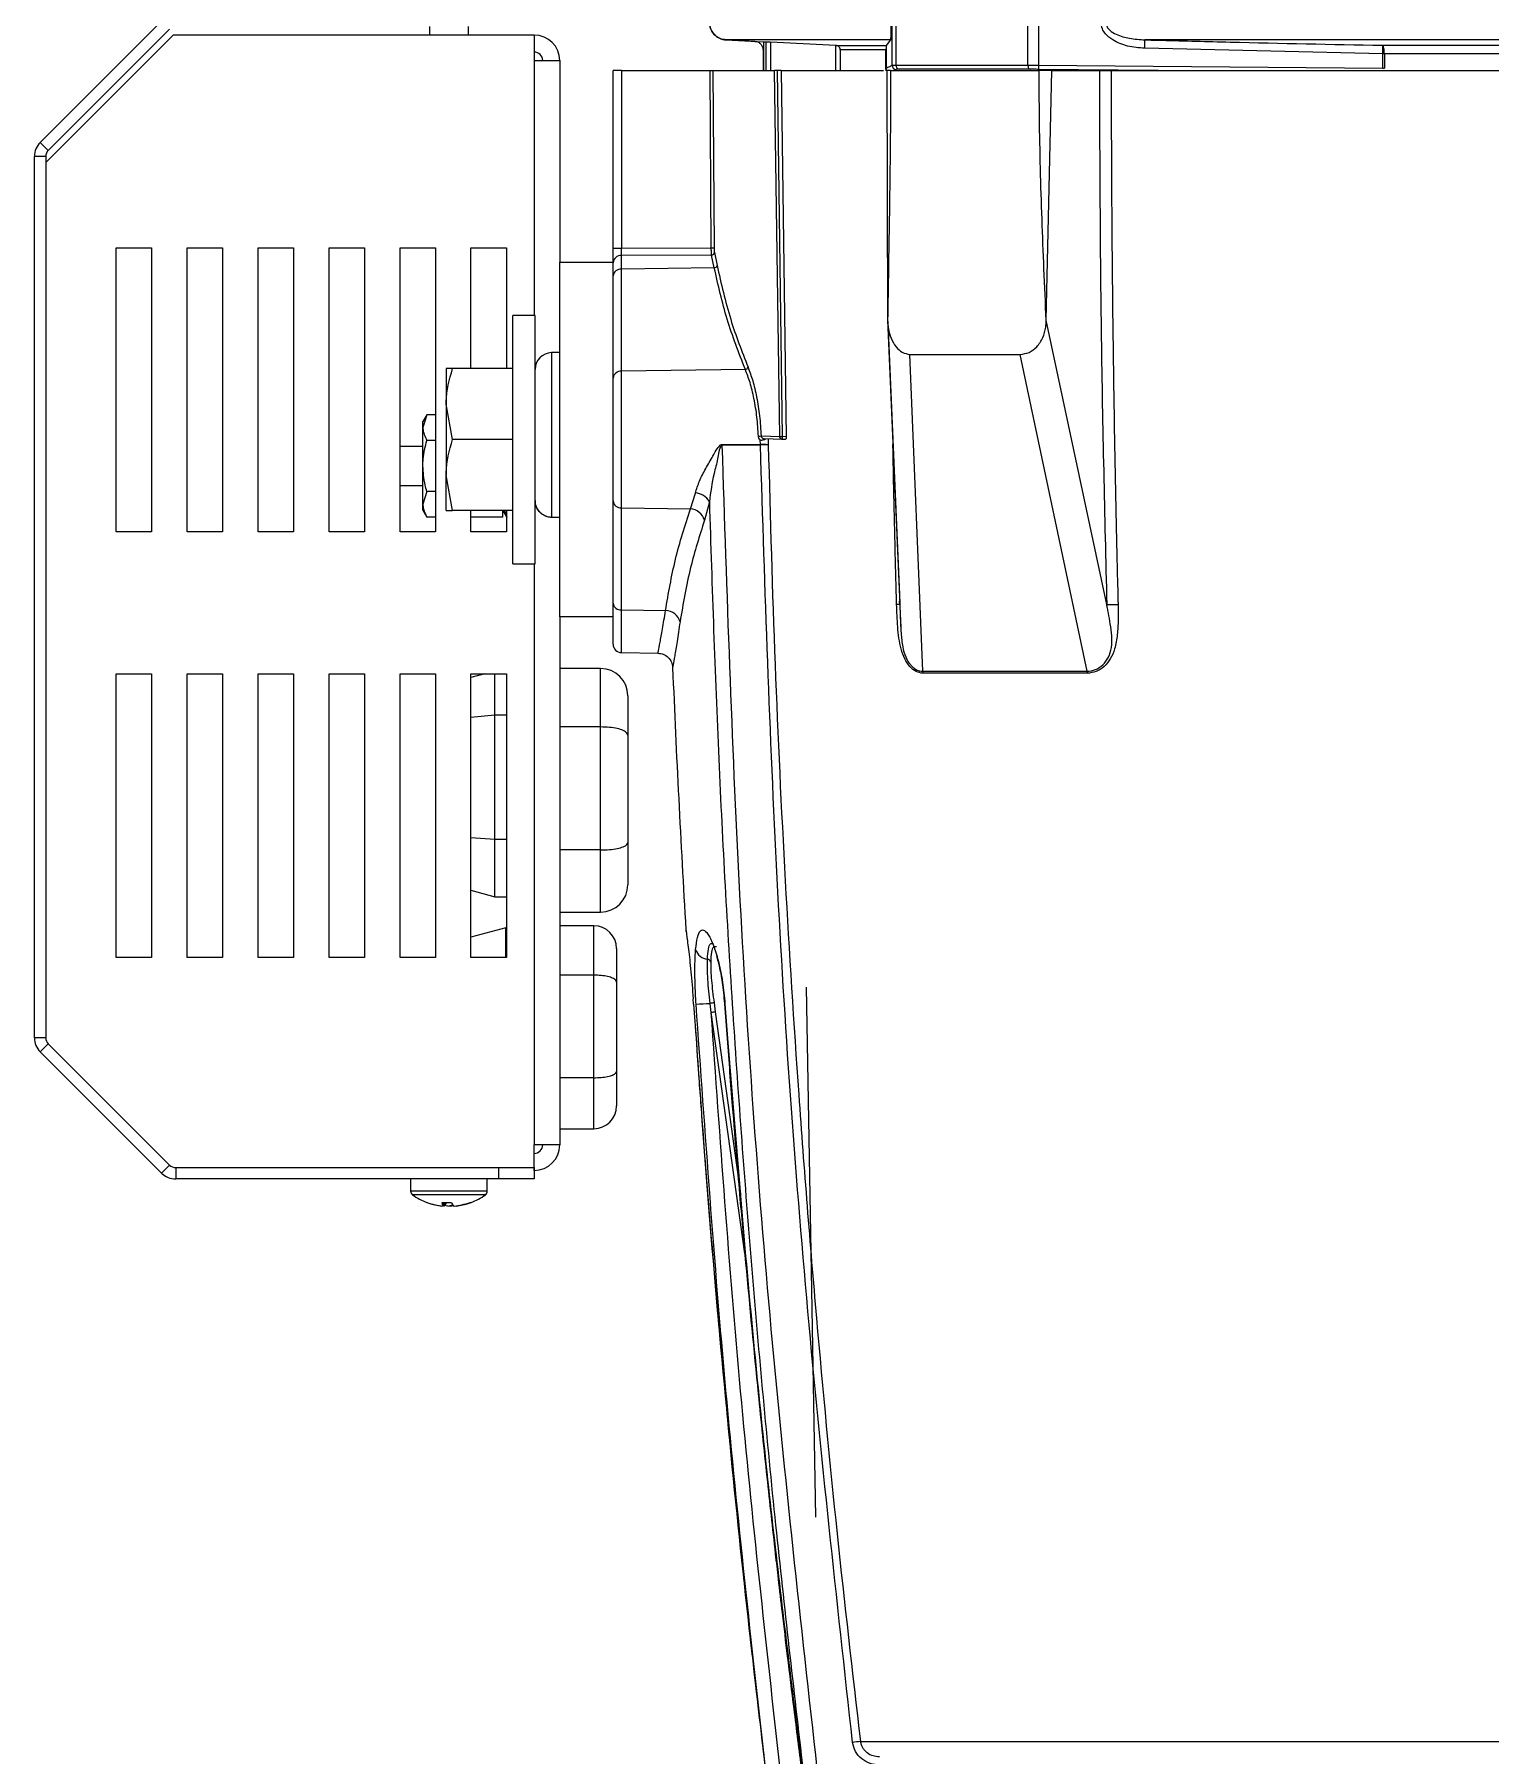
# Model space of a CAD drawing. Extents: x 7 to 135, y 1 to 99.
# Drawn here: x 51.46 to 56.59, y 4.89 to 10.95 of the extents above; entities that cross this region are included whole.
import ezdxf

# ---------------------------------------------------------------- set-up
doc = ezdxf.new("R2010")
doc.units = 0
doc.header["$MEASUREMENT"] = 0
doc.layers.add('OBJECT', color=7, linetype='CONTINUOUS')

msp = doc.modelspace()

# ---------------------------------------------------------------- linework, layer by layer
at = {"layer": 'OBJECT'}
for p, q in [((54.479, 10.8444), (54.479, 12.1744)), ((54.4928, 12.1748), (54.4928, 10.8446)), ((54.9571, 10.8446), (54.9571, 12.1748)), ((54.9943, 12.1744), (54.9943, 10.8444)), ((51.4789, 10.5723), (51.9063, 10.9997)), ((52.8494, 10.9802), (52.8494, 10.9502)), ((52.9874, 10.9502), (52.9874, 10.9802)), ((51.9475, 10.9502), (51.4984, 10.5011)), ((51.9346, 10.9714), (51.5071, 10.544)), ((53.2184, 10.9502), (51.9475, 10.9502)), ((53.2184, 10.9502), (53.2184, 10.8602)), ((53.9961, 10.928), (53.8933, 10.9334)), ((54.4732, 10.9334), (53.8933, 10.9334)), ((53.8933, 10.9334), (54.0264, 10.9264)), ((54.0264, 10.9264), (54.035, 10.9264)), ((54.0264, 10.9264), (54.0264, 10.8252)), ((54.035, 10.8252), (54.035, 10.9264)), ((54.2804, 10.9136), (54.0511, 10.9256)), ((54.0511, 10.9256), (54.0511, 10.8252)), ((54.4732, 10.9334), (54.4585, 10.9136)), ((59.0233, 10.9334), (55.3694, 10.9334)), ((53.2184, 10.8602), (53.3084, 10.8602)), ((53.2184, 10.8602), (53.2184, 9.9627)), ((53.3084, 10.8602), (53.3084, 10.1502)), ((54.0245, 10.8981), (54.0245, 10.8252)), ((54.2804, 10.9136), (54.2812, 10.9136)), ((54.2804, 10.8252), (54.2804, 10.9136)), ((54.2812, 10.9136), (54.4585, 10.9136)), ((54.2965, 10.8986), (54.2965, 10.8252)), ((54.4569, 10.8986), (54.2965, 10.8986)), ((54.4569, 10.8341), (54.4569, 10.8986)), ((54.4578, 10.9034), (54.4578, 10.8341)), ((56.208, 10.8843), (55.3691, 10.9035)), ((56.2055, 10.9143), (58.1872, 10.9143)), ((56.208, 10.8843), (56.208, 10.8844)), ((56.2128, 10.8843), (56.208, 10.8843)), ((56.208, 10.8341), (56.208, 10.8843)), ((58.1799, 10.8843), (56.2128, 10.8843)), ((56.2128, 10.8843), (56.2128, 10.8341)), ((56.2128, 10.8843), (56.2128, 10.8843)), ((53.4964, 10.1994), (53.4964, 10.8252)), ((53.5256, 10.8252), (53.4964, 10.8252)), ((53.5256, 10.8252), (53.5256, 10.1994)), ((53.5256, 10.8252), (53.8383, 10.8252)), ((53.8422, 10.2009), (53.8383, 10.8252)), ((53.848, 10.8252), (53.8519, 10.201)), ((53.848, 10.8252), (54.0653, 10.8252)), ((54.0833, 9.5354), (54.0653, 10.8252)), ((54.0743, 10.8252), (54.0922, 9.5357)), ((54.088, 10.8252), (54.0743, 10.8252)), ((54.088, 10.8252), (54.106, 9.5352)), ((54.088, 10.8252), (54.4487, 10.8252)), ((54.4578, 10.8341), (54.4569, 10.8341)), ((54.4608, 10.8252), (54.4634, 9.9452)), ((54.4738, 10.8252), (54.9969, 10.8252)), ((54.4938, 10.8294), (54.4865, 10.8252)), ((54.4928, 10.8446), (54.9571, 10.8446)), ((54.9665, 10.8296), (54.5041, 10.8296)), ((54.9943, 10.8444), (56.208, 10.8341)), ((55.4167, 10.8252), (54.9944, 10.8294)), ((55.022, 9.9452), (55.0414, 10.8252)), ((55.0414, 10.8252), (55.2091, 10.8252)), ((55.2508, 10.8252), (56.991, 10.8252)), ((56.208, 10.8341), (56.2128, 10.8341)), ((51.5071, 10.544), (51.4789, 10.5723)), ((51.4584, 7.4176), (51.4584, 10.5228)), ((51.4984, 10.5228), (51.4584, 10.5228)), ((51.4984, 10.5228), (51.4984, 7.4176)), ((51.7459, 10.2002), (51.8709, 10.2002)), ((51.7459, 9.2002), (51.7459, 10.2002)), ((51.8709, 10.2002), (51.8709, 9.2002)), ((51.9959, 10.2002), (52.1209, 10.2002)), ((51.9959, 9.2002), (51.9959, 10.2002)), ((52.1209, 10.2002), (52.1209, 9.2002)), ((52.2459, 10.2002), (52.3709, 10.2002)), ((52.2459, 9.2002), (52.2459, 10.2002)), ((52.3709, 10.2002), (52.3709, 9.2002)), ((52.4959, 10.2002), (52.6209, 10.2002)), ((52.4959, 9.2002), (52.4959, 10.2002)), ((52.6209, 10.2002), (52.6209, 9.2002)), ((52.7459, 10.2002), (52.8709, 10.2002)), ((52.7459, 9.2002), (52.7459, 10.2002)), ((52.8709, 10.2002), (52.8709, 9.2002)), ((52.9959, 9.7752), (52.9959, 10.2002)), ((52.9959, 10.2002), (53.1209, 10.2002)), ((53.1209, 10.2002), (53.1209, 9.7752)), ((53.4964, 10.1994), (53.5256, 10.1994)), ((53.5256, 10.1994), (53.8422, 10.2009)), ((53.8422, 10.2009), (53.8519, 10.201)), ((53.3084, 10.1502), (53.4964, 10.1502)), ((53.3084, 8.9002), (53.3084, 10.1502)), ((53.4964, 8.9002), (53.4964, 10.1502)), ((53.8435, 10.1751), (53.5258, 10.1735)), ((53.5258, 10.1256), (53.5258, 10.1735)), ((53.8528, 10.1302), (53.5258, 10.1256)), ((53.8528, 10.1302), (53.8435, 10.1751)), ((53.8532, 10.1839), (53.8626, 10.1383)), ((53.5258, 9.7656), (53.5258, 10.1256)), ((53.2214, 9.9627), (53.1434, 9.9627)), ((53.1434, 9.0877), (53.1434, 9.9627)), ((53.2214, 9.0877), (53.2214, 9.9627)), ((54.4634, 9.9452), (54.5059, 8.944)), ((55.2351, 8.944), (55.022, 9.9452)), ((54.4639, 9.937), (54.5059, 8.95)), ((53.3084, 9.8322), (53.2798, 9.8315)), ((53.2798, 9.8315), (53.2798, 9.252)), ((54.5417, 9.8252), (54.9306, 9.8252)), ((54.5869, 8.7087), (54.5417, 9.8252)), ((55.1662, 8.7087), (54.9306, 9.8252)), ((52.9084, 9.7752), (52.9084, 9.6502)), ((53.1434, 9.7752), (52.9307, 9.7752)), ((53.9622, 9.7717), (53.5258, 9.7656)), ((53.5258, 9.2848), (53.5258, 9.7656)), ((52.9307, 9.5252), (52.9084, 9.6502)), ((52.9084, 9.6502), (52.9084, 9.4002)), ((52.8404, 9.6123), (52.8265, 9.5882)), ((52.8404, 9.6123), (52.8265, 9.5673)), ((52.8265, 9.5673), (52.8265, 9.5882)), ((52.8709, 9.6123), (52.8404, 9.6123)), ((52.8265, 9.4322), (52.8265, 9.5673)), ((52.8709, 9.5223), (52.8404, 9.5223)), ((53.1434, 9.5252), (52.9307, 9.5252)), ((54.0151, 9.508), (54.0148, 9.5237)), ((54.0176, 9.5377), (54.0833, 9.5354)), ((54.0922, 9.5257), (54.029, 9.5279)), ((54.0426, 9.5274), (54.0429, 9.5071)), ((54.106, 9.5352), (54.0922, 9.5357)), ((54.1022, 9.5253), (54.0922, 9.5257)), ((52.8265, 9.5012), (52.7459, 9.5012)), ((53.8797, 9.5081), (54.0151, 9.508)), ((53.8797, 9.5059), (53.8797, 9.5081)), ((54.0151, 9.5058), (53.8797, 9.5059)), ((54.0151, 9.508), (54.0151, 9.5058)), ((54.0429, 9.5071), (54.043, 9.5062)), ((52.8265, 9.2971), (52.8265, 9.4322)), ((52.9307, 9.2752), (52.9084, 9.4002)), ((52.9084, 9.2752), (52.9084, 9.4002)), ((52.7459, 9.3632), (52.8265, 9.3632)), ((52.8404, 9.3421), (52.8265, 9.2971)), ((52.8709, 9.3421), (52.8404, 9.3421)), ((52.8265, 9.2762), (52.8265, 9.2971)), ((53.5258, 9.2848), (53.7686, 9.2814)), ((53.5258, 8.9248), (53.5258, 9.2848)), ((53.7686, 9.2814), (53.7861, 9.3368)), ((53.8354, 9.306), (53.8182, 9.2411)), ((52.8265, 9.2762), (52.8404, 9.2521)), ((52.8709, 9.2521), (52.8404, 9.2521)), ((53.1434, 9.2752), (52.9307, 9.2752)), ((52.9959, 9.2002), (52.9959, 9.2752)), ((53.1077, 9.2521), (52.9959, 9.2521)), ((53.1077, 9.2521), (53.1077, 9.2752)), ((53.1083, 9.2752), (53.1209, 9.2535)), ((53.114, 9.2752), (53.1217, 9.2521)), ((53.1209, 9.2752), (53.1209, 9.2002)), ((53.3084, 9.2501), (53.2798, 9.2509)), ((51.8709, 9.2002), (51.7459, 9.2002)), ((52.1209, 9.2002), (51.9959, 9.2002)), ((52.3709, 9.2002), (52.2459, 9.2002)), ((52.6209, 9.2002), (52.4959, 9.2002)), ((52.8709, 9.2002), (52.7459, 9.2002)), ((53.1209, 9.2002), (52.9959, 9.2002)), ((53.1434, 9.0877), (53.2214, 9.0877)), ((53.2184, 9.0877), (53.2184, 7.0402)), ((53.5258, 8.9248), (53.6811, 8.9226)), ((53.5258, 8.7747), (53.5258, 8.9248)), ((54.5059, 8.9439), (54.5056, 8.9562)), ((54.5059, 8.944), (54.5059, 8.9439)), ((54.5065, 8.9363), (54.5096, 8.8633)), ((53.3084, 8.9002), (53.3084, 7.0402)), ((53.4964, 8.9002), (53.3084, 8.9002)), ((53.3086, 8.9002), (53.3086, 8.8423)), ((53.3084, 8.8423), (53.3086, 8.8423)), ((53.5258, 8.7747), (53.6545, 8.7724)), ((51.7459, 8.7002), (51.8709, 8.7002)), ((51.7459, 7.7002), (51.7459, 8.7002)), ((51.8709, 8.7002), (51.8709, 7.7002)), ((51.9959, 8.7002), (52.1209, 8.7002)), ((51.9959, 7.7002), (51.9959, 8.7002)), ((52.1209, 8.7002), (52.1209, 7.7002)), ((52.2459, 8.7002), (52.3709, 8.7002)), ((52.2459, 7.7002), (52.2459, 8.7002)), ((52.3709, 8.7002), (52.3709, 7.7002)), ((52.4959, 8.7002), (52.6209, 8.7002)), ((52.4959, 7.7002), (52.4959, 8.7002)), ((52.6209, 8.7002), (52.6209, 7.7002)), ((52.7459, 8.7002), (52.8709, 8.7002)), ((52.7459, 7.7002), (52.7459, 8.7002)), ((52.8709, 8.7002), (52.8709, 7.7002)), ((53.0441, 8.7002), (52.9959, 8.6873)), ((52.9959, 8.7002), (53.1209, 8.7002)), ((52.9959, 7.7002), (52.9959, 8.7002)), ((53.0804, 8.5554), (53.0804, 8.7002)), ((53.1209, 8.7002), (53.1209, 7.7002)), ((53.4524, 8.7187), (53.3084, 8.7187)), ((53.4524, 8.5127), (53.4524, 8.7187)), ((54.5869, 8.7087), (54.5875, 8.7017)), ((53.5484, 8.6227), (53.5484, 8.4833)), ((52.9959, 8.547), (53.0804, 8.5554)), ((53.0804, 8.1172), (53.0804, 8.5554)), ((53.0804, 8.5554), (53.1209, 8.5554)), ((53.4524, 8.5127), (53.3084, 8.5127)), ((53.4524, 8.0792), (53.4524, 8.5127)), ((53.5484, 8.4833), (53.5484, 8.1054)), ((52.9959, 8.1227), (53.0804, 8.1172)), ((53.0804, 7.9147), (53.0804, 8.1172)), ((53.0804, 8.1172), (53.1209, 8.1172)), ((53.4524, 8.0792), (53.3084, 8.0792)), ((53.4524, 7.8607), (53.4524, 8.0792)), ((53.5484, 8.1054), (53.5484, 7.9567)), ((52.9959, 7.9373), (53.0804, 7.9147)), ((53.0804, 7.9147), (53.1209, 7.9147)), ((53.3084, 7.8607), (53.4524, 7.8607)), ((53.1184, 7.805), (52.9959, 7.7721)), ((53.1209, 7.805), (53.1184, 7.805)), ((53.1184, 7.7002), (53.1184, 7.805)), ((53.4284, 7.8123), (53.3084, 7.8123)), ((53.4284, 7.638), (53.4284, 7.8123)), ((53.5084, 7.7323), (53.5084, 7.6141)), ((51.8709, 7.7002), (51.7459, 7.7002)), ((52.1209, 7.7002), (51.9959, 7.7002)), ((52.3709, 7.7002), (52.2459, 7.7002)), ((52.6209, 7.7002), (52.4959, 7.7002)), ((52.8709, 7.7002), (52.7459, 7.7002)), ((53.1209, 7.7002), (52.9959, 7.7002)), ((53.4284, 7.638), (53.3084, 7.638)), ((53.4284, 7.2767), (53.4284, 7.638)), ((53.5084, 7.6141), (53.5084, 7.2992)), ((54.21, 5.7284), (54.1774, 7.5955)), ((53.7799, 7.5365), (53.7786, 7.5551)), ((53.842, 7.5068), (53.838, 7.5388)), ((53.852, 7.5406), (53.8564, 7.5086)), ((53.8886, 7.5372), (53.8978, 7.4145)), ((53.8904, 7.5377), (53.8997, 7.4149)), ((53.9603, 6.6572), (53.842, 7.5068)), ((53.8564, 7.5086), (53.9456, 6.8683)), ((51.4984, 7.4176), (51.4584, 7.4176)), ((51.5071, 7.3964), (51.4789, 7.3681)), ((51.9063, 6.9407), (51.4789, 7.3681)), ((51.5071, 7.3964), (51.9346, 6.969)), ((53.4284, 7.2767), (53.3084, 7.2767)), ((53.4284, 7.0973), (53.4284, 7.2767)), ((53.5084, 7.2992), (53.5084, 7.1773)), ((53.3084, 7.0973), (53.4284, 7.0973)), ((53.2184, 6.9502), (53.2184, 7.0402)), ((53.3084, 7.0402), (53.2184, 7.0402)), ((51.9346, 6.969), (51.9063, 6.9407)), ((51.9558, 6.9602), (51.9558, 6.9202)), ((51.9558, 6.9602), (53.0934, 6.9602)), ((53.0934, 6.9202), (51.9558, 6.9202)), ((52.7834, 6.9202), (52.7834, 6.8768)), ((53.0534, 6.8768), (53.0534, 6.9202)), ((53.0934, 6.9202), (53.0934, 6.9602)), ((53.0934, 6.9602), (53.2184, 6.9602)), ((53.2184, 6.9202), (53.0934, 6.9202)), ((53.2184, 6.9602), (53.2184, 6.9202)), ((53.0534, 6.8768), (52.7834, 6.8768)), ((53.0471, 6.8646), (52.7896, 6.8646)), ((52.8927, 6.8247), (52.8928, 6.8253)), ((52.8995, 6.8372), (52.8982, 6.8247)), ((52.902, 6.8247), (52.903, 6.8371)), ((52.9184, 6.8254), (52.9222, 6.8247)), ((52.9221, 6.8261), (52.9222, 6.8247)), ((52.9385, 6.8251), (52.9385, 6.8247)), ((52.944, 6.8247), (52.944, 6.8253)), ((54.3673, 4.9382), (56.997, 4.9382))]:
    msp.add_line(p, q, dxfattribs=at)
at = {"layer": 'OBJECT', "flags": 128}
for points in [[(54.9571, 10.8446), (54.9572, 10.8417), (54.9578, 10.8389), (54.9586, 10.8363), (54.9598, 10.8341), (54.9612, 10.8322), (54.9628, 10.8308), (54.9646, 10.8299), (54.9665, 10.8296)], [(53.2798, 9.252), (53.2998, 9.2514), (53.3084, 9.2512)], [(53.7789, 7.5543), (53.7788, 7.5544), (53.7786, 7.5551)], [(53.7799, 7.5365), (53.78, 7.5363), (53.7801, 7.5363)], [(53.8904, 7.5377), (53.8888, 7.5373), (53.8887, 7.5371)], [(53.8997, 7.4149), (53.898, 7.4146), (53.8979, 7.4145)], [(52.9146, 6.8247), (52.9086, 6.8255), (52.9035, 6.8263)], [(52.9222, 6.8247), (52.9281, 6.8255), (52.9332, 6.8263)], [(52.944, 6.8247), (52.9484, 6.8255), (52.952, 6.8263)]]:
    msp.add_lwpolyline(points, dxfattribs=at)
at = {"layer": 'OBJECT'}
for centre, radius, start, end in [((53.2184, 10.8602), 0.09, 0, 90), ((54.895, 10.9239), 0.4745, 357.53153, 1.14962), ((53.2184, 10.8602), 0.03, 0, 90), ((56.172, 6.4489), 4.4357, 89.47252, 89.53462), ((54.494, 10.8444), 0.015, 180.00855, 269.21205), ((54.5064, 10.8431), 0.0137, 173.75655, 260.48858), ((55.2162, 10.8383), 0.222, 178.43205, 182.30445), ((51.5284, 10.5228), 0.07, 135, 180), ((51.5284, 10.5228), 0.03, 135, 180), ((53.5244, 10.1454), 0.0281, 87.02529, 175.60447), ((53.8433, 10.1852), 0.01, 271.1313, 352.45958), ((53.8527, 10.1403), 0.0101, 270.98604, 348.80605), ((53.5235, 10.0983), 0.0274, 85.20879, 173.08784), ((53.2814, 9.7715), 0.06, 91.5, 180), ((53.5235, 9.7383), 0.0274, 85.20942, 173.08858), ((53.9608, 9.7828), 0.0112, 277.03789, 345.07086), ((54.0051, 9.6516), 0.1145, 271.59887, 276.26256), ((54.1639, 9.5307), 0.0719, 176.01293, 183.98707), ((54.0212, 9.2634), 0.2447, 84.90765, 91.43679), ((54.0412, 8.5384), 0.9678, 89.89713, 91.54619), ((53.5235, 9.3121), 0.0274, 186.91253, 274.79083), ((53.763, 9.2239), 0.0578, 17.27096, 84.4669), ((53.7822, 9.2759), 0.0611, 29.55586, 86.40771), ((53.2953, 9.2514), 0.0155, 178.0071, 181.9929), ((53.5235, 8.9521), 0.0274, 186.91179, 274.79089), ((53.6812, 8.8701), 0.0525, 13.80816, 90.06539), ((53.5264, 8.8047), 0.03, 180, 269), ((53.4524, 8.6227), 0.096, 0, 90), ((104.3224, 10.8252), 50.66, 182.37923, 183.42528), ((53.4524, 7.9567), 0.096, 270, 0), ((53.4284, 7.7323), 0.08, 0, 90), ((53.8336, 7.7423), 0.0486, 196.76485, 264.04427), ((53.8275, 7.6803), 0.0137, 21.51461, 85.64705), ((53.7678, 8.4846), 0.9484, 271.26553, 274.24779), ((53.8927, 7.1672), 0.3756, 96.22601, 98.36978), ((53.8893, 7.189), 0.3212, 95.86137, 98.46368), ((51.5284, 7.4176), 0.07, 180, 225), ((51.5284, 7.4176), 0.03, 180, 225), ((53.4284, 7.1773), 0.08, 270, 0), ((53.2184, 7.0402), 0.03, 270, 0), ((53.2184, 7.0402), 0.09, 270, 0), ((51.9558, 6.9902), 0.07, 225, 270), ((51.9558, 6.9902), 0.03, 225, 270), ((52.7984, 6.8768), 0.015, 180, 234.3318), ((52.9184, 7.044), 0.2208, 234.3318, 249.58293), ((52.9184, 7.044), 0.2208, 290.41707, 305.6682), ((53.0384, 6.8768), 0.015, 305.6682, 0), ((52.9163, 7.0421), 0.2181, 249.71919, 265.2344), ((52.842, 6.8386), 0.00169, 222.30632, 277.53729), ((52.9184, 7.044), 0.2208, 249.58293, 262.00778), ((52.9073, 6.9652), 0.1412, 254.91013, 264.06144), ((52.9105, 7.104), 0.267, 266.34248, 273.65752), ((52.9186, 6.8395), 0.0252, 184.54235, 215.93347), ((52.879, 6.846), 0.0313, 317.21959, 344.25142), ((52.9023, 6.9121), 0.0882, 277.98042, 289.3188), ((52.9262, 7.1043), 0.2674, 268.31775, 270.33783), ((52.9577, 6.846), 0.0313, 195.74858, 222.78041), ((52.9163, 7.0448), 0.2209, 274.77682, 290.16371), ((52.9204, 7.0421), 0.2181, 274.76564, 290.28077), ((52.9184, 7.044), 0.2208, 277.99222, 290.41707), ((52.9945, 6.8413), 0.00431, 241.66691, 281.5842), ((54.4786, 3.8111), 1.1326, 95.63763, 97.03792)]:
    msp.add_arc(centre, radius, start, end, dxfattribs=at)
for points, knots in [([(53.8364, 10.9933), (53.8371, 10.9866), (53.8384, 10.9731), (53.8488, 10.9551), (53.864, 10.9415), (53.8799, 10.9348), (53.8899, 10.9338), (53.8933, 10.9334)], [0, 0, 0, 0, 0.22209, 0.444178, 0.666267, 0.888363, 1, 1, 1, 1]), ([(53.8933, 10.9334), (53.8866, 10.9344), (53.8732, 10.9365), (53.8558, 10.9477), (53.843, 10.9636), (53.8371, 10.9799), (53.8366, 10.99), (53.8364, 10.9933)], [0, 0, 0, 0, 0.2221, 0.444197, 0.666296, 0.88839, 1, 1, 1, 1]), ([(54.475, 10.9933), (54.475, 10.9886), (54.4749, 10.9791), (54.4748, 10.9646), (54.4744, 10.949), (54.4739, 10.9367), (54.4734, 10.9345), (54.4732, 10.9334)], [0, 0, 0, 0, 0.111555, 0.222227, 0.397266, 0.691243, 1, 1, 1, 1]), ([(55.3691, 10.9035), (55.3487, 10.9052), (55.3095, 10.9085), (55.2616, 10.9271), (55.2325, 10.9504), (55.218, 10.972), (55.2162, 10.9862), (55.2153, 10.9933)], [0, 0, 0, 0, 0.316697, 0.607999, 0.780591, 0.88986, 1, 1, 1, 1]), ([(55.2323, 10.9933), (55.2327, 10.9901), (55.2332, 10.9852), (55.2376, 10.9761), (55.2481, 10.9641), (55.2747, 10.9487), (55.3168, 10.9367), (55.3512, 10.9345), (55.3694, 10.9334)], [0, 0, 0, 0, 0.059692, 0.089619, 0.185894, 0.353027, 0.657062, 1, 1, 1, 1]), ([(53.9961, 10.928), (53.9994, 10.9275), (54.0061, 10.9265), (54.0148, 10.9209), (54.0212, 10.9129), (54.0241, 10.9048), (54.0244, 10.8998), (54.0245, 10.8981)], [0, 0, 0, 0, 0.222098, 0.444199, 0.666295, 0.88839, 1, 1, 1, 1]), ([(54.035, 10.9264), (54.0353, 10.9264), (54.0358, 10.9264), (54.0388, 10.9263), (54.0428, 10.9261), (54.0472, 10.9259), (54.05, 10.9257), (54.0511, 10.9256)], [0, 0, 0, 0, 0.213682, 0.427362, 0.64117, 0.855255, 1, 1, 1, 1]), ([(55.3694, 10.9334), (55.3894, 10.9329), (55.4893, 10.9301), (55.768, 10.9227), (56.0268, 10.9177), (56.2055, 10.9143)], [0, 0, 0, 0, 0.07173, 0.358651, 1, 1, 1, 1]), ([(54.2965, 10.8986), (54.2965, 10.8986), (54.2964, 10.8998), (54.2958, 10.903), (54.2934, 10.9075), (54.2894, 10.911), (54.2853, 10.913), (54.2825, 10.9134), (54.2812, 10.9136)], [0, 0, 0, 0, 0.005535, 0.187245, 0.486988, 0.703515, 0.85133, 1, 1, 1, 1]), ([(54.4578, 10.9034), (54.4576, 10.9018), (54.4575, 10.9002), (54.4569, 10.8986), (54.4569, 10.8986)], [0, 0, 0, 0, 0.977628, 1, 1, 1, 1]), ([(54.4585, 10.9136), (54.4583, 10.9128), (54.4581, 10.9119), (54.4579, 10.9066), (54.4578, 10.904), (54.4578, 10.9034)], [0, 0, 0, 0, 0.709792, 0.932125, 1, 1, 1, 1]), ([(56.2128, 10.8843), (56.2127, 10.8877), (56.2126, 10.8944), (56.2113, 10.9033), (56.2094, 10.9101), (56.2074, 10.9134), (56.206, 10.9142), (56.2056, 10.9143), (56.2055, 10.9143)], [0, 0, 0, 0, 0.219616, 0.438658, 0.658455, 0.880491, 0.989998, 1, 1, 1, 1]), ([(56.208, 10.8844), (56.208, 10.8877), (56.208, 10.8944), (56.2076, 10.9033), (56.207, 10.9101), (56.2062, 10.9134), (56.2057, 10.9142), (56.2055, 10.9143), (56.2055, 10.9143)], [0, 0, 0, 0, 0.2196054, 0.4386525, 0.658454, 0.8804886, 0.9899962, 1, 1, 1, 1]), ([(53.8383, 10.8252), (53.8395, 10.8252), (53.8411, 10.8252), (53.8432, 10.8252), (53.8445, 10.8252), (53.8457, 10.8252), (53.8467, 10.8252), (53.8476, 10.8252), (53.8479, 10.8252), (53.848, 10.8252)], [0, 0, 0, 0, 0.235211, 0.351548, 0.467885, 0.584224, 0.700561, 0.816899, 1, 1, 1, 1]), ([(54.0743, 10.8252), (54.0737, 10.8252), (54.0726, 10.8252), (54.071, 10.8252), (54.0695, 10.8252), (54.0681, 10.8252), (54.067, 10.8252), (54.066, 10.8252), (54.0656, 10.8252), (54.0653, 10.8252)], [0, 0, 0, 0, 0.1438425, 0.2876856, 0.4315292, 0.5753695, 0.719211, 0.8577478, 1, 1, 1, 1]), ([(54.4586, 10.8245), (54.4583, 10.8255), (54.4575, 10.8277), (54.457, 10.8312), (54.4569, 10.8335), (54.4569, 10.8341)], [0, 0, 0, 0, 0.38674, 0.820402, 1, 1, 1, 1]), ([(54.4578, 10.8341), (54.4623, 10.8359), (54.4694, 10.8386), (54.4764, 10.8429), (54.479, 10.8444)], [0, 0, 0, 0, 0.6392688, 1, 1, 1, 1]), ([(54.4615, 10.825), (54.4611, 10.8253), (54.4601, 10.8263), (54.459, 10.8282), (54.4583, 10.8305), (54.458, 10.8319), (54.4578, 10.833), (54.4578, 10.8338), (54.4578, 10.8341)], [0, 0, 0, 0, 0.271527, 0.672411, 0.827295, 0.892803, 0.955454, 1, 1, 1, 1]), ([(54.4738, 10.8252), (54.4701, 10.8252), (54.4626, 10.8252), (54.46, 10.8252), (54.4606, 10.8252), (54.4608, 10.8252)], [0, 0, 0, 0, 0.425021, 0.8500447, 1, 1, 1, 1]), ([(54.4738, 10.8252), (54.4736, 10.7703), (54.4734, 10.6554), (54.4716, 10.4808), (54.4691, 10.3028), (54.4662, 10.1243), (54.4644, 10.0056), (54.4634, 9.9452)], [0, 0, 0, 0, 0.187145, 0.391348, 0.595125, 0.793954, 1, 1, 1, 1]), ([(54.479, 10.8444), (54.4797, 10.8445), (54.4811, 10.8445), (54.4889, 10.8446), (54.4928, 10.8446)], [0, 0, 0, 0, 0.500417, 1, 1, 1, 1]), ([(54.5041, 10.8296), (54.5012, 10.8296), (54.4954, 10.8296), (54.4943, 10.8295), (54.4938, 10.8294)], [0, 0, 0, 0, 0.499584, 1, 1, 1, 1]), ([(54.9571, 10.8446), (54.9627, 10.8446), (54.9739, 10.8445), (54.9875, 10.8445), (54.9943, 10.8444)], [0, 0, 0, 0, 0.500175, 1, 1, 1, 1]), ([(54.9944, 10.8294), (54.9893, 10.8295), (54.9791, 10.8296), (54.9707, 10.8296), (54.9665, 10.8296)], [0, 0, 0, 0, 0.499825, 1, 1, 1, 1]), ([(55.022, 9.9452), (55.0192, 10.0056), (55.0138, 10.1243), (55.0068, 10.3028), (55.0013, 10.4808), (54.9977, 10.6554), (54.9972, 10.7703), (54.9969, 10.8252)], [0, 0, 0, 0, 0.206023, 0.404821, 0.608638, 0.812835, 1, 1, 1, 1]), ([(55.0414, 10.8252), (55.0347, 10.8252), (55.0211, 10.8252), (55.0061, 10.8252), (54.9988, 10.8252), (54.9969, 10.8252)], [0, 0, 0, 0, 0.425022, 0.850044, 1, 1, 1, 1]), ([(55.2091, 10.8252), (55.2102, 10.5116), (55.2124, 9.8843), (55.2276, 9.2574), (55.2352, 8.944)], [0, 0, 0, 0, 0.499998, 1, 1, 1, 1]), ([(55.2091, 10.8252), (55.213, 10.8252), (55.2236, 10.8252), (55.2382, 10.8252), (55.2474, 10.8252), (55.2508, 10.8252)], [0, 0, 0, 0, 0.263884, 0.723096, 1, 1, 1, 1]), ([(55.2508, 10.8252), (55.2509, 10.7207), (55.2512, 10.5117), (55.2533, 10.1982), (55.2567, 9.8719), (55.2617, 9.5457), (55.2677, 9.2323), (55.2726, 9.0363), (55.2749, 8.9446)], [0, 0, 0, 0, 0.1666766, 0.3333436, 0.500001, 0.6870967, 0.853763, 1, 1, 1, 1]), ([(53.4964, 10.1476), (53.4964, 10.1505), (53.4964, 10.1564), (53.4964, 10.1692), (53.4964, 10.1837), (53.4964, 10.1942), (53.4964, 10.1994)], [0, 0, 0, 0, 0.2499999, 0.4998134, 0.7501673, 1, 1, 1, 1]), ([(53.5258, 10.1735), (53.5258, 10.175), (53.5257, 10.1779), (53.5256, 10.1843), (53.5255, 10.1916), (53.5256, 10.1968), (53.5256, 10.1994)], [0, 0, 0, 0, 0.249455, 0.499858, 0.749767, 1, 1, 1, 1]), ([(53.8435, 10.1751), (53.8433, 10.1766), (53.843, 10.1796), (53.8426, 10.1859), (53.8423, 10.1931), (53.8423, 10.1983), (53.8422, 10.2009)], [0, 0, 0, 0, 0.2494, 0.49917, 0.74932, 1, 1, 1, 1]), ([(53.8519, 10.201), (53.8519, 10.1993), (53.852, 10.1959), (53.8523, 10.1911), (53.8527, 10.1868), (53.8531, 10.1848), (53.8532, 10.1839)], [0, 0, 0, 0, 0.248923, 0.499834, 0.751189, 1, 1, 1, 1]), ([(53.9622, 9.7717), (53.9394, 9.8307), (53.8936, 9.949), (53.8664, 10.0697), (53.8528, 10.1302)], [0, 0, 0, 0, 0.4984776, 1, 1, 1, 1]), ([(53.8626, 10.1383), (53.8769, 10.0749), (53.9041, 9.9543), (53.9499, 9.836), (53.9716, 9.7799)], [0, 0, 0, 0, 0.52572, 1, 1, 1, 1]), ([(54.4634, 9.9452), (54.4635, 9.9414), (54.4638, 9.9315), (54.4666, 9.9096), (54.4748, 9.8797), (54.4918, 9.8506), (54.515, 9.8298), (54.5325, 9.8268), (54.5417, 9.8252)], [0, 0, 0, 0, 0.061295, 0.157978, 0.353026, 0.568966, 0.775601, 1, 1, 1, 1]), ([(54.9306, 9.8252), (54.941, 9.8267), (54.9618, 9.8297), (54.99, 9.8509), (55.0109, 9.8821), (55.0209, 9.9158), (55.0217, 9.937), (55.022, 9.9452)], [0, 0, 0, 0, 0.217936, 0.435233, 0.661572, 0.868602, 1, 1, 1, 1]), ([(52.9084, 9.6502), (52.9084, 9.6532), (52.9087, 9.6954), (52.9201, 9.7367), (52.9307, 9.7752)], [0, 0, 0, 0, 0.070214, 1, 1, 1, 1]), ([(52.9307, 9.7752), (52.9216, 9.7752), (52.9097, 9.7752), (52.9086, 9.7752), (52.9084, 9.7752)], [0, 0, 0, 0, 0.7681506, 1, 1, 1, 1]), ([(54.0083, 9.5371), (54.0069, 9.5595), (54.0039, 9.6057), (53.9933, 9.6701), (53.9791, 9.7279), (53.9678, 9.7571), (53.9622, 9.7717)], [0, 0, 0, 0, 0.2427371, 0.499356, 0.749988, 1, 1, 1, 1]), ([(53.9716, 9.7799), (53.9772, 9.7649), (53.9885, 9.7347), (54.0025, 9.6756), (54.0132, 9.6093), (54.0161, 9.5616), (54.0176, 9.5377)], [0, 0, 0, 0, 0.2494743, 0.4996856, 0.7494151, 1, 1, 1, 1]), ([(53.4964, 9.3088), (53.4964, 9.3223), (53.4964, 9.3496), (53.4964, 9.4032), (53.4964, 9.4628), (53.4964, 9.5252), (53.4964, 9.5877), (53.4964, 9.6472), (53.4964, 9.7009), (53.4964, 9.7282), (53.4964, 9.7416)], [0, 0, 0, 0, 0.123305, 0.25, 0.376695, 0.5, 0.623306, 0.75, 0.876695, 1, 1, 1, 1]), ([(52.8265, 9.5673), (52.8265, 9.5662), (52.8267, 9.551), (52.8338, 9.5361), (52.8404, 9.5223)], [0, 0, 0, 0, 0.070189, 1, 1, 1, 1]), ([(52.8265, 9.4322), (52.8267, 9.4404), (52.8275, 9.4709), (52.8349, 9.5006), (52.8404, 9.5223)], [0, 0, 0, 0, 0.268634, 1, 1, 1, 1]), ([(52.9084, 9.4002), (52.9084, 9.4032), (52.9087, 9.4454), (52.9201, 9.4867), (52.9307, 9.5252)], [0, 0, 0, 0, 0.070211, 1, 1, 1, 1]), ([(54.0148, 9.5237), (54.0131, 9.5256), (54.0105, 9.5284), (54.0087, 9.5333), (54.0084, 9.5358), (54.0083, 9.5371)], [0, 0, 0, 0, 0.499458, 0.7516, 1, 1, 1, 1]), ([(54.0148, 9.5237), (54.0165, 9.5236), (54.02, 9.5233), (54.0266, 9.5245), (54.0305, 9.5265), (54.0331, 9.5278)], [0, 0, 0, 0, 0.252437, 0.503211, 1, 1, 1, 1]), ([(54.0176, 9.5377), (54.0177, 9.5371), (54.0178, 9.5358), (54.0189, 9.5333), (54.0211, 9.5306), (54.0248, 9.5284), (54.0276, 9.5281), (54.029, 9.5279)], [0, 0, 0, 0, 0.117779, 0.236284, 0.47997, 0.736407, 1, 1, 1, 1]), ([(54.0833, 9.5354), (54.0837, 9.5355), (54.0846, 9.5355), (54.0867, 9.5356), (54.0893, 9.5356), (54.0913, 9.5357), (54.0922, 9.5357)], [0, 0, 0, 0, 0.249963, 0.49996, 0.749973, 1, 1, 1, 1]), ([(54.0922, 9.5257), (54.0921, 9.5257), (54.092, 9.5257), (54.0914, 9.5258), (54.0904, 9.5259), (54.0883, 9.5266), (54.086, 9.5283), (54.0844, 9.5307), (54.0835, 9.5331), (54.0834, 9.5346), (54.0833, 9.5354)], [0, 0, 0, 0, 0.01373, 0.0379, 0.117473, 0.241313, 0.49976, 0.695361, 0.834131, 1, 1, 1, 1]), ([(54.106, 9.5352), (54.106, 9.5342), (54.106, 9.5321), (54.1055, 9.5293), (54.1046, 9.5271), (54.1035, 9.5256), (54.1026, 9.5254), (54.1022, 9.5253)], [0, 0, 0, 0, 0.190426, 0.380717, 0.574945, 0.783289, 1, 1, 1, 1]), ([(53.7861, 9.3368), (53.7905, 9.3507), (53.7994, 9.3786), (53.8219, 9.423), (53.8475, 9.4645), (53.863, 9.4959), (53.8762, 9.5071), (53.8783, 9.508), (53.8792, 9.5081), (53.8797, 9.5081)], [0, 0, 0, 0, 0.249936, 0.500626, 0.749428, 0.968478, 0.986306, 0.993525, 1, 1, 1, 1]), ([(53.8797, 9.5059), (53.8796, 9.5059), (53.8794, 9.5059), (53.8791, 9.5058), (53.8786, 9.5054), (53.8684, 9.4914), (53.8656, 9.4548), (53.8465, 9.3893), (53.8398, 9.3392), (53.8354, 9.306)], [0, 0, 0, 0, 0.001143, 0.002301, 0.004792, 0.010682, 0.246791, 0.502026, 1, 1, 1, 1]), ([(53.8797, 9.5059), (53.8967, 8.9864), (53.9307, 7.947), (54.0422, 6.391), (54.157, 5.3578), (54.2143, 4.8414)], [0, 0, 0, 0, 0.3333359, 0.6668858, 1, 1, 1, 1]), ([(54.3398, 4.9352), (54.2841, 5.441), (54.1727, 6.4535), (54.0646, 7.9781), (54.0316, 8.9967), (54.0151, 9.5058)], [0, 0, 0, 0, 0.33303, 0.66664, 1, 1, 1, 1]), ([(54.043, 9.5062), (54.05, 9.2484), (54.0641, 8.7363), (54.1007, 7.9734), (54.1488, 7.2057), (54.2098, 6.439), (54.282, 5.679), (54.3392, 5.1822), (54.3673, 4.9382)], [0, 0, 0, 0, 0.168843, 0.335534, 0.500076, 0.67255, 0.839189, 1, 1, 1, 1]), ([(54.495, 8.9446), (54.4929, 9.0224), (54.4886, 9.1873), (54.4843, 9.3749), (54.4824, 9.4847), (54.482, 9.5073)], [0, 0, 0, 0, 0.4146475, 0.8794159, 1, 1, 1, 1]), ([(52.8404, 9.3421), (52.8383, 9.3497), (52.8301, 9.3791), (52.828, 9.4096), (52.8265, 9.4322)], [0, 0, 0, 0, 0.257549, 1, 1, 1, 1]), ([(52.8265, 9.2971), (52.8265, 9.296), (52.8267, 9.2808), (52.8338, 9.2659), (52.8404, 9.2521)], [0, 0, 0, 0, 0.07018, 1, 1, 1, 1]), ([(53.2214, 9.3109), (53.2214, 9.3107), (53.2214, 9.3039), (53.2239, 9.2901), (53.2317, 9.2769), (53.2417, 9.266), (53.2537, 9.2574), (53.2688, 9.2526), (53.2776, 9.2521), (53.2798, 9.252)], [0, 0, 0, 0, 0.004702, 0.230934, 0.45756, 0.502005, 0.716107, 0.930798, 1, 1, 1, 1]), ([(53.2798, 9.2509), (53.2776, 9.251), (53.2688, 9.2515), (53.2537, 9.2564), (53.2417, 9.2652), (53.2317, 9.2763), (53.2253, 9.2873), (53.2222, 9.2998), (53.2215, 9.3066), (53.2214, 9.3095), (53.2214, 9.3107), (53.2214, 9.3109)], [0, 0, 0, 0, 0.069167, 0.283726, 0.497638, 0.542036, 0.768419, 0.905662, 0.96013, 0.995299, 1, 1, 1, 1]), ([(53.6811, 8.9226), (53.6914, 8.983), (53.7118, 9.1035), (53.7497, 9.2222), (53.7686, 9.2814)], [0, 0, 0, 0, 0.501211, 1, 1, 1, 1]), ([(53.8354, 9.306), (53.8452, 9.0038), (53.8647, 8.4041), (53.9155, 7.5028), (53.9821, 6.603), (54.0641, 5.7121), (54.1322, 5.1241), (54.1655, 4.836)], [0, 0, 0, 0, 0.202277, 0.401502, 0.603952, 0.805948, 1, 1, 1, 1]), ([(52.9084, 9.2752), (52.9086, 9.2752), (52.9097, 9.2752), (52.9216, 9.2752), (52.9307, 9.2752)], [0, 0, 0, 0, 0.2318494, 1, 1, 1, 1]), ([(53.8182, 9.2411), (53.8007, 9.1858), (53.7632, 9.0672), (53.743, 8.9469), (53.7322, 8.8826)], [0, 0, 0, 0, 0.466269, 1, 1, 1, 1]), ([(53.4964, 8.8047), (53.4964, 8.8066), (53.4964, 8.8104), (53.4964, 8.8407), (53.4964, 8.8855), (53.4964, 8.928), (53.4964, 8.9488)], [0, 0, 0, 0, 0.2583845, 0.5132533, 0.7613695, 1, 1, 1, 1]), ([(53.6545, 8.7725), (53.6549, 8.7742), (53.6556, 8.7779), (53.6614, 8.8079), (53.6701, 8.8545), (53.6775, 8.8999), (53.6811, 8.9226)], [0, 0, 0, 0, 0.2438845, 0.4986292, 0.7495253, 1, 1, 1, 1]), ([(54.5875, 8.7017), (54.5793, 8.703), (54.563, 8.7057), (54.541, 8.7243), (54.5228, 8.7519), (54.5061, 8.7989), (54.4978, 8.8655), (54.4959, 8.9183), (54.495, 8.9446)], [0, 0, 0, 0, 0.125022, 0.25026, 0.372599, 0.500557, 0.750171, 1, 1, 1, 1]), ([(54.5059, 8.9439), (54.5058, 8.9441), (54.5057, 8.9444), (54.4985, 8.9446), (54.495, 8.9446)], [0, 0, 0, 0, 0.499995, 1, 1, 1, 1]), ([(54.5059, 8.9439), (54.5066, 8.9273), (54.5079, 8.8941), (54.5102, 8.8445), (54.5145, 8.7981), (54.524, 8.7652), (54.534, 8.7451), (54.5425, 8.7328), (54.5528, 8.7223), (54.564, 8.7143), (54.5758, 8.7094), (54.5836, 8.7089), (54.5869, 8.7087)], [0, 0, 0, 0, 0.1676542, 0.3364175, 0.4992876, 0.6244541, 0.6813343, 0.7499507, 0.8052609, 0.8750439, 0.9458793, 1, 1, 1, 1]), ([(55.1662, 8.7087), (55.176, 8.7099), (55.1956, 8.7123), (55.222, 8.7301), (55.2423, 8.7573), (55.2537, 8.7935), (55.254, 8.8343), (55.248, 8.8749), (55.2422, 8.9071), (55.2379, 8.9296), (55.236, 8.9395), (55.2352, 8.9439)], [0, 0, 0, 0, 0.123067, 0.246585, 0.369053, 0.491537, 0.630311, 0.772463, 0.899411, 0.955665, 1, 1, 1, 1]), ([(55.2749, 8.9446), (55.2752, 8.9261), (55.2757, 8.8905), (55.2733, 8.8378), (55.2654, 8.7908), (55.249, 8.7518), (55.2262, 8.7241), (55.198, 8.7056), (55.1771, 8.703), (55.1666, 8.7017)], [0, 0, 0, 0, 0.175154, 0.335953, 0.499735, 0.628069, 0.749937, 0.875049, 1, 1, 1, 1]), ([(55.2352, 8.9439), (55.2423, 8.9441), (55.2565, 8.9444), (55.2687, 8.9446), (55.2749, 8.9446)], [0, 0, 0, 0, 0.500004, 1, 1, 1, 1]), ([(53.7322, 8.8826), (53.7286, 8.8585), (53.7214, 8.8101), (53.7129, 8.7606), (53.7071, 8.7281), (53.7064, 8.7241), (53.706, 8.7221)], [0, 0, 0, 0, 0.250229, 0.500882, 0.749824, 1, 1, 1, 1]), ([(53.6545, 8.7724), (53.6609, 8.7717), (53.6741, 8.77), (53.6911, 8.7584), (53.7031, 8.7416), (53.7051, 8.7285), (53.706, 8.7221)], [0, 0, 0, 0, 0.240856, 0.500001, 0.759146, 1, 1, 1, 1]), ([(54.5869, 8.7087), (54.6744, 8.7087), (54.8495, 8.7088), (55.0606, 8.7087), (55.1662, 8.7087)], [0, 0, 0, 0, 0.499778, 1, 1, 1, 1]), ([(55.1666, 8.7017), (55.0611, 8.7016), (54.85, 8.7016), (54.675, 8.7016), (54.5875, 8.7017)], [0, 0, 0, 0, 0.500003, 1, 1, 1, 1]), ([(55.1662, 8.7087), (55.1663, 8.7075), (55.1665, 8.7052), (55.1666, 8.7028), (55.1666, 8.7017)], [0, 0, 0, 0, 0.500001, 1, 1, 1, 1]), ([(53.5484, 8.4833), (53.5484, 8.4833), (53.5483, 8.486), (53.5458, 8.4921), (53.5337, 8.5004), (53.5119, 8.5073), (53.4839, 8.5118), (53.4629, 8.5124), (53.4524, 8.5127)], [0, 0, 0, 0, 0.0036902, 0.1691836, 0.3834837, 0.5908734, 0.7953864, 1, 1, 1, 1]), ([(53.4524, 8.0792), (53.4629, 8.0795), (53.4839, 8.08), (53.5119, 8.084), (53.5337, 8.0901), (53.5458, 8.0975), (53.5483, 8.1029), (53.5484, 8.1053), (53.5484, 8.1054)], [0, 0, 0, 0, 0.2046143, 0.4091281, 0.6165175, 0.8308195, 0.9963127, 1, 1, 1, 1]), ([(53.7529, 7.7984), (53.753, 7.796), (53.7532, 7.7935), (53.7539, 7.791), (53.7539, 7.7909)], [0, 0, 0, 0, 0.942965, 1, 1, 1, 1]), ([(53.7529, 7.7984), (53.7534, 7.7949), (53.7544, 7.7879), (53.7616, 7.7331), (53.7707, 7.6535), (53.776, 7.5879), (53.7786, 7.5551)], [0, 0, 0, 0, 0.24993, 0.499886, 0.749919, 1, 1, 1, 1]), ([(53.787, 7.7282), (53.7889, 7.7439), (53.7926, 7.7753), (53.8035, 7.7974), (53.8177, 7.799), (53.8344, 7.7791), (53.8521, 7.7399), (53.8687, 7.6839), (53.8828, 7.615), (53.8879, 7.5635), (53.8904, 7.5377)], [0, 0, 0, 0, 0.124844, 0.24983, 0.374893, 0.499993, 0.625063, 0.749967, 0.874601, 1, 1, 1, 1]), ([(53.7887, 7.5364), (53.7877, 7.5545), (53.7856, 7.5906), (53.7844, 7.6421), (53.7845, 7.6896), (53.7862, 7.7153), (53.787, 7.7282)], [0, 0, 0, 0, 0.250785, 0.500022, 0.750017, 1, 1, 1, 1]), ([(53.8285, 7.6939), (53.8294, 7.7069), (53.8312, 7.7328), (53.8388, 7.7517), (53.8464, 7.7501), (53.8501, 7.7493)], [0, 0, 0, 0, 0.345649, 0.688636, 1, 1, 1, 1]), ([(53.8603, 7.7375), (53.8566, 7.7383), (53.849, 7.74), (53.842, 7.7219), (53.8408, 7.6975), (53.8402, 7.6853)], [0, 0, 0, 0, 0.331197, 0.664785, 1, 1, 1, 1]), ([(53.861, 7.7062), (53.8641, 7.6946), (53.8709, 7.6685), (53.8816, 7.611), (53.8862, 7.5629), (53.8887, 7.5371)], [0, 0, 0, 0, 0.272966, 0.610723, 1, 1, 1, 1]), ([(53.838, 7.5388), (53.8364, 7.5534), (53.8332, 7.5824), (53.83, 7.624), (53.8281, 7.6624), (53.8284, 7.6834), (53.8285, 7.6939)], [0, 0, 0, 0, 0.2516518, 0.5007665, 0.7509306, 1, 1, 1, 1]), ([(53.8402, 7.6853), (53.8403, 7.6754), (53.8404, 7.6557), (53.8429, 7.6198), (53.8466, 7.5811), (53.8502, 7.5541), (53.852, 7.5406)], [0, 0, 0, 0, 0.249435, 0.499655, 0.748628, 1, 1, 1, 1]), ([(53.5084, 7.6141), (53.5084, 7.6142), (53.5083, 7.6164), (53.5063, 7.6213), (53.4962, 7.628), (53.478, 7.6336), (53.4546, 7.6373), (53.4371, 7.6378), (53.4284, 7.638)], [0, 0, 0, 0, 0.003688, 0.169179, 0.383482, 0.590873, 0.795385, 1, 1, 1, 1]), ([(53.7799, 7.5365), (53.7972, 7.2926), (53.8308, 6.8171), (53.8928, 6.1232), (53.959, 5.4668), (54.009, 5.0422), (54.0332, 4.836)], [0, 0, 0, 0, 0.27038, 0.527173, 0.77038, 1, 1, 1, 1]), ([(54.034, 4.836), (53.9843, 5.2822), (53.8843, 6.1807), (53.8207, 7.0825), (53.7887, 7.5364)], [0, 0, 0, 0, 0.49662, 1, 1, 1, 1]), ([(53.7856, 7.4598), (53.7895, 7.4026), (53.7979, 7.2797), (53.8106, 7.1081), (53.8223, 6.9548), (53.8325, 6.8273), (53.8521, 6.5877), (53.8788, 6.2847), (53.9131, 5.9273), (53.9363, 5.6998), (53.954, 5.5327), (53.9676, 5.4066), (53.9853, 5.2466), (54.0053, 5.0713), (54.0199, 4.9495), (54.0268, 4.8923)], [0, 0, 0, 0, 0.0667, 0.143295, 0.200055, 0.245598, 0.29208, 0.479715, 0.599336, 0.709711, 0.745752, 0.794836, 0.857243, 0.932974, 1, 1, 1, 1]), ([(54.0849, 4.8413), (54.0356, 5.2848), (53.9368, 6.1717), (53.8736, 7.0618), (53.842, 7.5068)], [0, 0, 0, 0, 0.500069, 1, 1, 1, 1]), ([(53.8979, 7.4145), (53.9039, 7.3355), (53.9147, 7.1937), (53.93, 7.0055), (53.9424, 6.859), (53.9531, 6.7373), (53.9736, 6.5084), (54.0014, 6.219), (54.0368, 5.8777), (54.0607, 5.6604), (54.0789, 5.5008), (54.0929, 5.3804), (54.1111, 5.2276), (54.1338, 5.0423), (54.151, 4.908), (54.1603, 4.8354)], [0, 0, 0, 0, 0.091688, 0.164513, 0.21848, 0.261782, 0.305976, 0.484375, 0.598107, 0.70305, 0.737316, 0.783983, 0.843317, 0.915321, 1, 1, 1, 1]), ([(53.8997, 7.4149), (53.924, 7.112), (53.9713, 6.5219), (54.0597, 5.6621), (54.1289, 5.1061), (54.1625, 4.836)], [0, 0, 0, 0, 0.351668, 0.685, 1, 1, 1, 1]), ([(53.4284, 7.2767), (53.4371, 7.2769), (53.4546, 7.2774), (53.478, 7.2808), (53.4962, 7.2861), (53.5063, 7.2925), (53.5083, 7.2971), (53.5084, 7.2992), (53.5084, 7.2992)], [0, 0, 0, 0, 0.204615, 0.409128, 0.616517, 0.830816, 0.996312, 1, 1, 1, 1]), ([(54.4352, 4.8556), (54.4239, 4.8567), (54.4012, 4.8588), (54.3712, 4.876), (54.3478, 4.9019), (54.3425, 4.9241), (54.3398, 4.9352)], [0, 0, 0, 0, 0.250172, 0.5000671, 0.7499124, 1, 1, 1, 1]), ([(54.3673, 4.9382), (54.368, 4.9346), (54.3694, 4.9272), (54.3744, 4.9168), (54.3815, 4.9071), (54.3935, 4.8964), (54.4115, 4.8872), (54.4269, 4.8859), (54.4347, 4.8852)], [0, 0, 0, 0, 0.116905, 0.238656, 0.366334, 0.50085, 0.750249, 1, 1, 1, 1])]:
    msp.add_open_spline(points, degree=3, knots=knots, dxfattribs=at)

doc.saveas('drawing.dxf')
